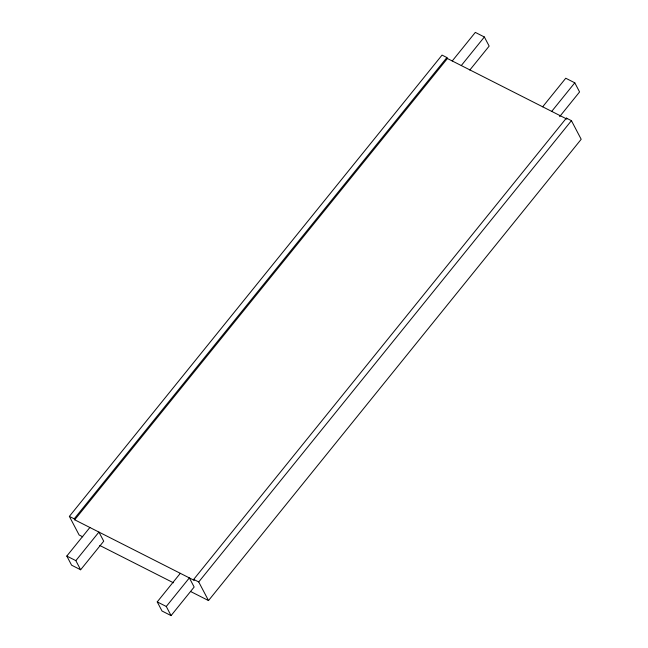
<?xml version="1.0" encoding="UTF-8"?>
<svg xmlns="http://www.w3.org/2000/svg" width="648" height="648" viewBox="0 0 648 648"><rect width="100%" height="100%" fill="white"/><g stroke="black" fill="none" stroke-linecap="round" stroke-linejoin="round"><path stroke-width="0.97" d="M69.36 516.383L442.049 55.096L446.893 57.55L447.395 58.514L566.887 119.078L566.384 118.114L193.695 579.401L194.198 580.357L74.706 519.801L74.204 518.837L69.36 516.383L79.129 534.997L82.725 536.811M74.204 518.837L446.893 57.55M74.706 519.801L447.395 58.514M452.239 60.969L475.324 32.4L484.364 36.985L489.159 46.105L469.816 70.049M461.287 65.553L484.364 36.985M80.636 569.77L75.848 560.642L98.933 532.073L103.721 541.202L80.636 569.77L71.596 565.186L66.809 556.057L89.886 527.488M542.668 106.799L565.753 78.23L574.792 82.814L579.579 91.943L559.621 116.648M551.707 111.383L574.792 82.814M171.064 615.6L166.277 606.471L189.354 577.903L194.149 587.031L171.064 615.6L162.024 611.015L157.229 601.895L180.314 573.326M571.423 120.666L581.191 139.28L208.51 600.566L198.734 581.953L571.423 120.666L566.384 118.114M193.695 579.401L198.734 581.953M99.792 545.47L173.47 582.803M190.536 591.462L208.51 600.566M66.809 556.057L75.848 560.642M157.229 601.895L166.277 606.471"/></g></svg>
